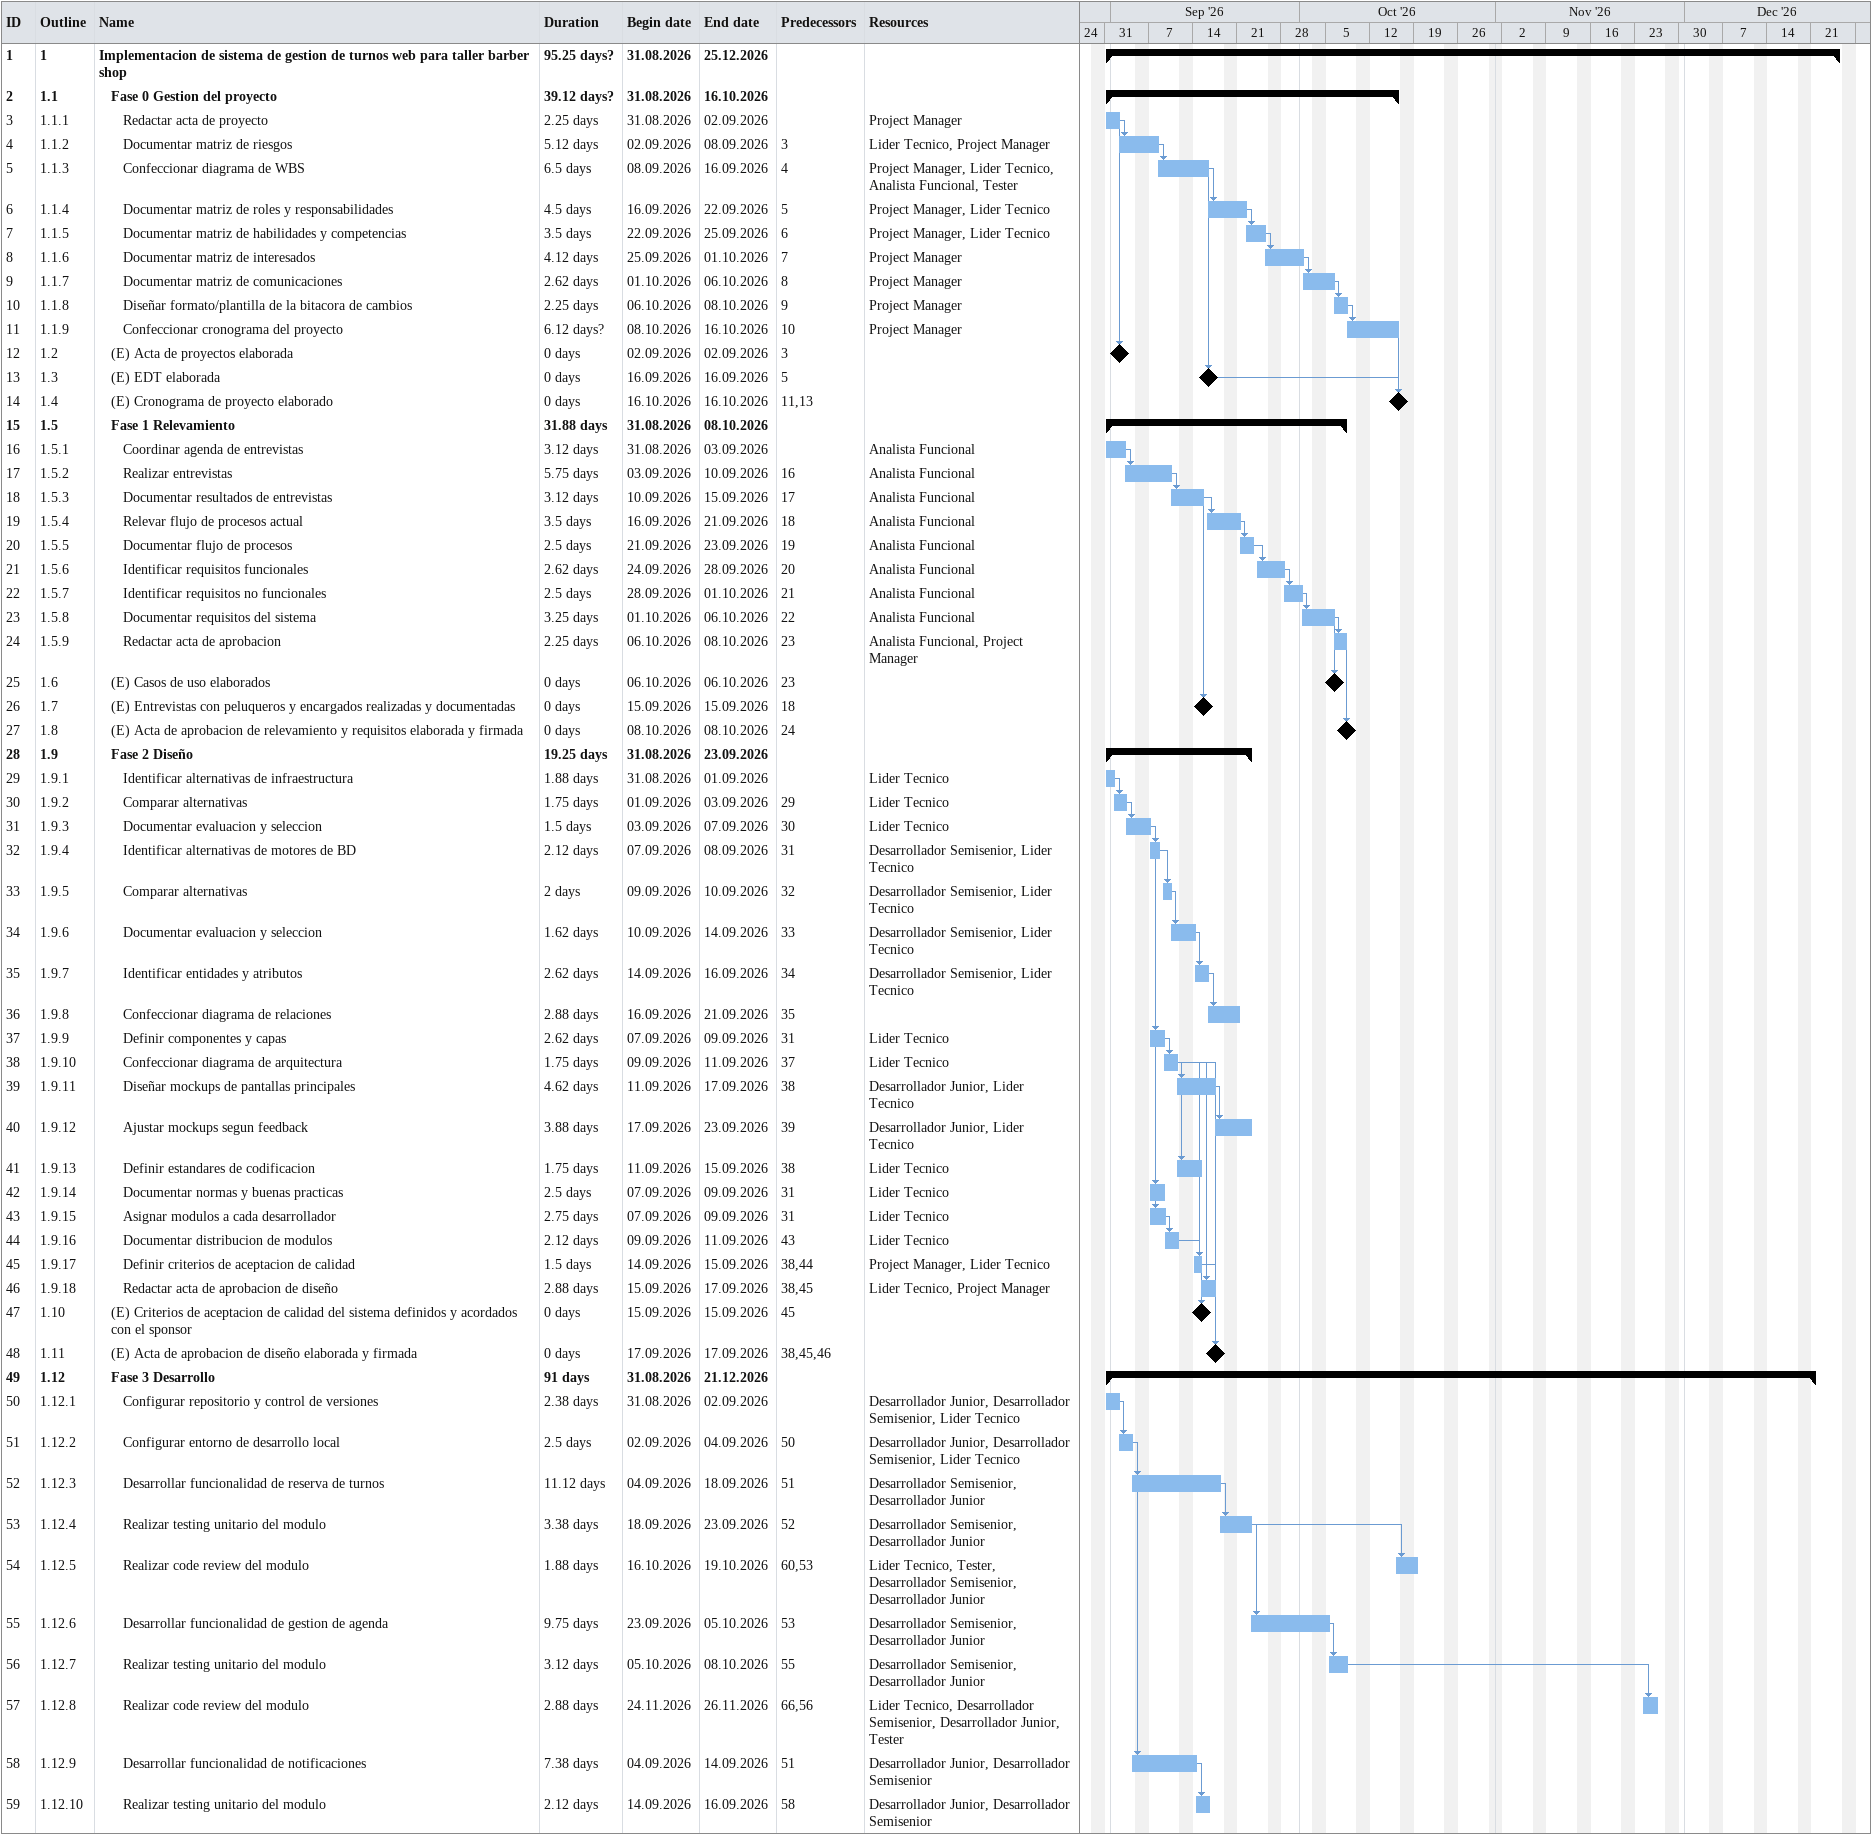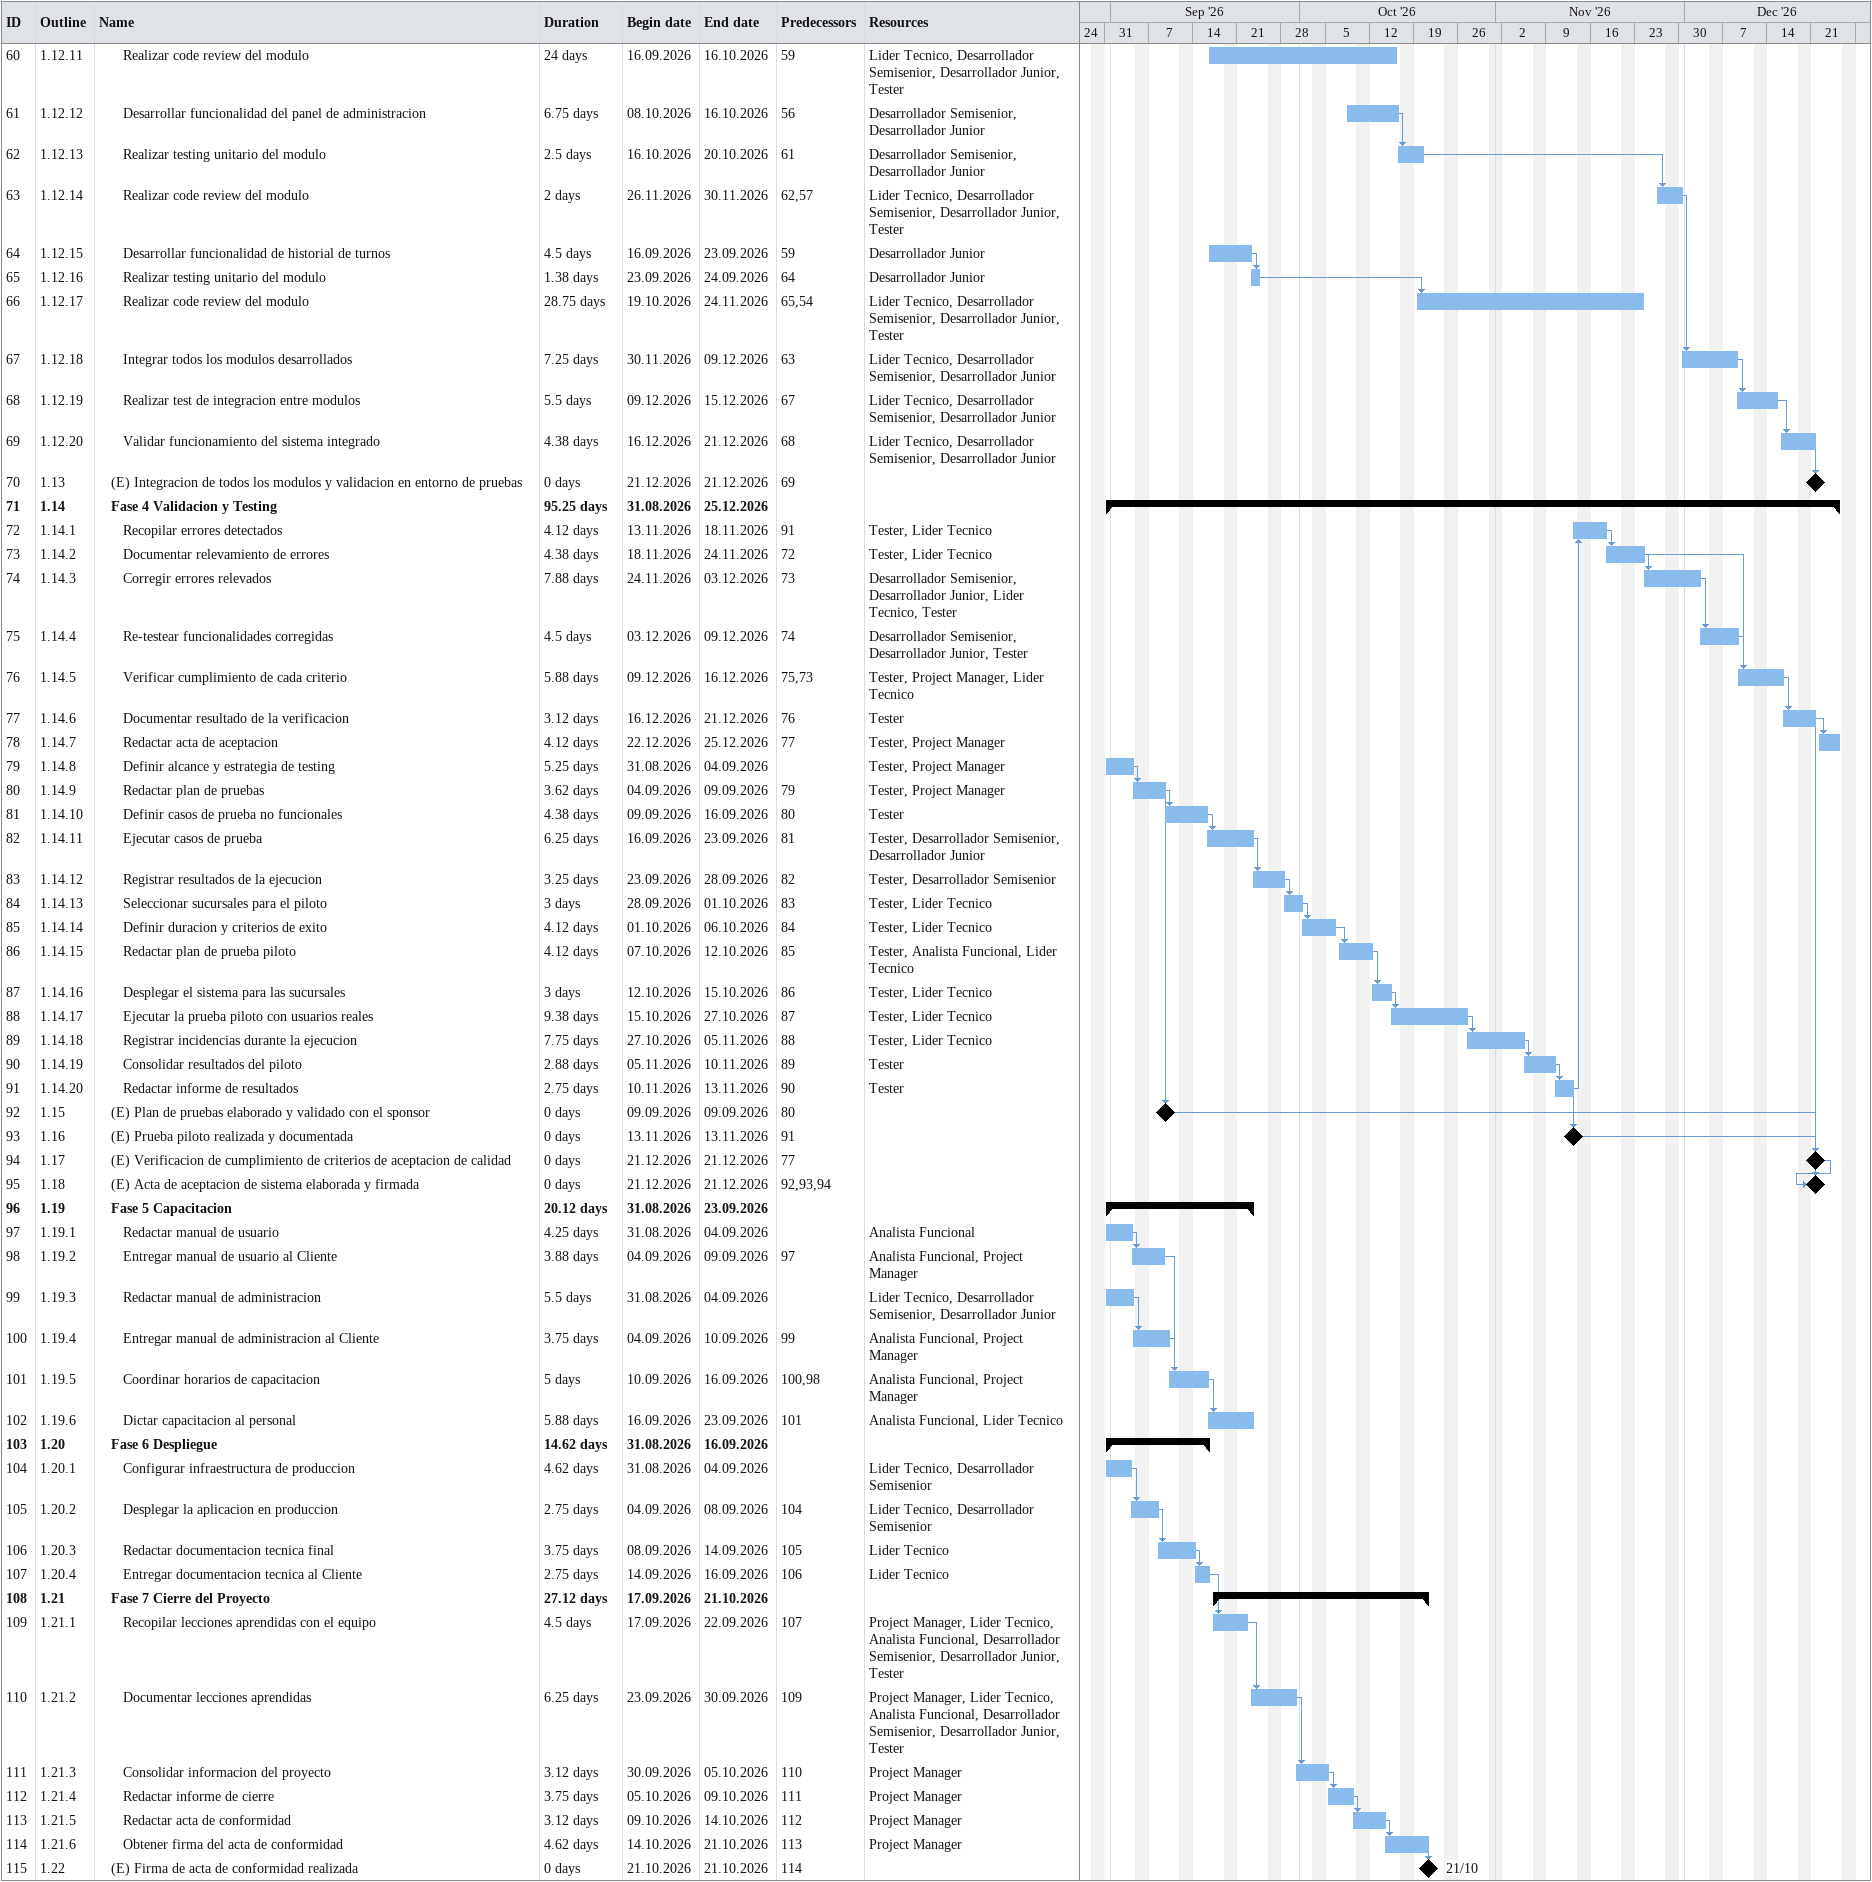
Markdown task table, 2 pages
| ID | WBS | Task | Duration | Start | Finish | Predecessors | Resources |
|---|---|---|---|---|---|---|---|
| 1 | 1 | **Implementacion de sistema de gestion de turnos web para taller barber shop** | 95.25d? | 2026-08-31 | 2026-12-25 |  |  |
| 2 | 1.1 | **Fase 0 Gestion del proyecto** | 39.12d? | 2026-08-31 | 2026-10-16 |  |  |
| 3 | 1.1.1 | Redactar acta de proyecto | 2.25d | 2026-08-31 | 2026-09-02 |  | Project Manager |
| 4 | 1.1.2 | Documentar matriz de riesgos | 5.12d | 2026-09-02 | 2026-09-08 | 3 | Lider Tecnico, Project Manager |
| 5 | 1.1.3 | Confeccionar diagrama de WBS | 6.5d | 2026-09-08 | 2026-09-16 | 4 | Project Manager, Lider Tecnico, Analista Funcional, Tester |
| 6 | 1.1.4 | Documentar matriz de roles y responsabilidades | 4.5d | 2026-09-16 | 2026-09-22 | 5 | Project Manager, Lider Tecnico |
| 7 | 1.1.5 | Documentar matriz de habilidades y competencias | 3.5d | 2026-09-22 | 2026-09-25 | 6 | Project Manager, Lider Tecnico |
| 8 | 1.1.6 | Documentar matriz de interesados | 4.12d | 2026-09-25 | 2026-10-01 | 7 | Project Manager |
| 9 | 1.1.7 | Documentar matriz de comunicaciones | 2.62d | 2026-10-01 | 2026-10-06 | 8 | Project Manager |
| 10 | 1.1.8 | Diseñar formato/plantilla de la bitacora de cambios | 2.25d | 2026-10-06 | 2026-10-08 | 9 | Project Manager |
| 11 | 1.1.9 | Confeccionar cronograma del proyecto | 6.12d? | 2026-10-08 | 2026-10-16 | 10 | Project Manager |
| 12 | 1.2 | (E) Acta de proyectos elaborada | 0d | 2026-09-02 | 2026-09-02 | 3 |  |
| 13 | 1.3 | (E) EDT elaborada | 0d | 2026-09-16 | 2026-09-16 | 5 |  |
| 14 | 1.4 | (E) Cronograma de proyecto elaborado | 0d | 2026-10-16 | 2026-10-16 | 11, 13 |  |
| 15 | 1.5 | **Fase 1 Relevamiento** | 31.88d | 2026-08-31 | 2026-10-08 |  |  |
| 16 | 1.5.1 | Coordinar agenda de entrevistas | 3.12d | 2026-08-31 | 2026-09-03 |  | Analista Funcional |
| 17 | 1.5.2 | Realizar entrevistas | 5.75d | 2026-09-03 | 2026-09-10 | 16 | Analista Funcional |
| 18 | 1.5.3 | Documentar resultados de entrevistas | 3.12d | 2026-09-10 | 2026-09-15 | 17 | Analista Funcional |
| 19 | 1.5.4 | Relevar flujo de procesos actual | 3.5d | 2026-09-16 | 2026-09-21 | 18 | Analista Funcional |
| 20 | 1.5.5 | Documentar flujo de procesos | 2.5d | 2026-09-21 | 2026-09-23 | 19 | Analista Funcional |
| 21 | 1.5.6 | Identificar requisitos funcionales | 2.62d | 2026-09-24 | 2026-09-28 | 20 | Analista Funcional |
| 22 | 1.5.7 | Identificar requisitos no funcionales | 2.5d | 2026-09-28 | 2026-10-01 | 21 | Analista Funcional |
| 23 | 1.5.8 | Documentar requisitos del sistema | 3.25d | 2026-10-01 | 2026-10-06 | 22 | Analista Funcional |
| 24 | 1.5.9 | Redactar acta de aprobacion | 2.25d | 2026-10-06 | 2026-10-08 | 23 | Analista Funcional, Project Manager |
| 25 | 1.6 | (E) Casos de uso elaborados | 0d | 2026-10-06 | 2026-10-06 | 23 |  |
| 26 | 1.7 | (E) Entrevistas con peluqueros y encargados realizadas y documentadas | 0d | 2026-09-15 | 2026-09-15 | 18 |  |
| 27 | 1.8 | (E) Acta de aprobacion de relevamiento y requisitos elaborada y firmada | 0d | 2026-10-08 | 2026-10-08 | 24 |  |
| 28 | 1.9 | **Fase 2 Diseño** | 19.25d | 2026-08-31 | 2026-09-23 |  |  |
| 29 | 1.9.1 | Identificar alternativas de infraestructura | 1.88d | 2026-08-31 | 2026-09-01 |  | Lider Tecnico |
| 30 | 1.9.2 | Comparar alternativas | 1.75d | 2026-09-01 | 2026-09-03 | 29 | Lider Tecnico |
| 31 | 1.9.3 | Documentar evaluacion y seleccion | 1.5d | 2026-09-03 | 2026-09-07 | 30 | Lider Tecnico |
| 32 | 1.9.4 | Identificar alternativas de motores de BD | 2.12d | 2026-09-07 | 2026-09-08 | 31 | Desarrollador Semisenior, Lider Tecnico |
| 33 | 1.9.5 | Comparar alternativas | 2d | 2026-09-09 | 2026-09-10 | 32 | Desarrollador Semisenior, Lider Tecnico |
| 34 | 1.9.6 | Documentar evaluacion y seleccion | 1.62d | 2026-09-10 | 2026-09-14 | 33 | Desarrollador Semisenior, Lider Tecnico |
| 35 | 1.9.7 | Identificar entidades y atributos | 2.62d | 2026-09-14 | 2026-09-16 | 34 | Desarrollador Semisenior, Lider Tecnico |
| 36 | 1.9.8 | Confeccionar diagrama de relaciones | 2.88d | 2026-09-16 | 2026-09-21 | 35 |  |
| 37 | 1.9.9 | Definir componentes y capas | 2.62d | 2026-09-07 | 2026-09-09 | 31 | Lider Tecnico |
| 38 | 1.9.10 | Confeccionar diagrama de arquitectura | 1.75d | 2026-09-09 | 2026-09-11 | 37 | Lider Tecnico |
| 39 | 1.9.11 | Diseñar mockups de pantallas principales | 4.62d | 2026-09-11 | 2026-09-17 | 38 | Desarrollador Junior, Lider Tecnico |
| 40 | 1.9.12 | Ajustar mockups segun feedback | 3.88d | 2026-09-17 | 2026-09-23 | 39 | Desarrollador Junior, Lider Tecnico |
| 41 | 1.9.13 | Definir estandares de codificacion | 1.75d | 2026-09-11 | 2026-09-15 | 38 | Lider Tecnico |
| 42 | 1.9.14 | Documentar normas y buenas practicas | 2.5d | 2026-09-07 | 2026-09-09 | 31 | Lider Tecnico |
| 43 | 1.9.15 | Asignar modulos a cada desarrollador | 2.75d | 2026-09-07 | 2026-09-09 | 31 | Lider Tecnico |
| 44 | 1.9.16 | Documentar distribucion de modulos | 2.12d | 2026-09-09 | 2026-09-11 | 43 | Lider Tecnico |
| 45 | 1.9.17 | Definir criterios de aceptacion de calidad | 1.5d | 2026-09-14 | 2026-09-15 | 38, 44 | Project Manager, Lider Tecnico |
| 46 | 1.9.18 | Redactar acta de aprobacion de diseño | 2.88d | 2026-09-15 | 2026-09-17 | 38, 45 | Lider Tecnico, Project Manager |
| 47 | 1.10 | (E) Criterios de aceptacion de calidad del sistema definidos y acordados con el sponsor | 0d | 2026-09-15 | 2026-09-15 | 45 |  |
| 48 | 1.11 | (E) Acta de aprobacion de diseño elaborada y firmada | 0d | 2026-09-17 | 2026-09-17 | 38, 45, 46 |  |
| 49 | 1.12 | **Fase 3 Desarrollo** | 91d | 2026-08-31 | 2026-12-21 |  |  |
| 50 | 1.12.1 | Configurar repositorio y control de versiones | 2.38d | 2026-08-31 | 2026-09-02 |  | Desarrollador Junior, Desarrollador Semisenior, Lider Tecnico |
| 51 | 1.12.2 | Configurar entorno de desarrollo local | 2.5d | 2026-09-02 | 2026-09-04 | 50 | Desarrollador Junior, Desarrollador Semisenior, Lider Tecnico |
| 52 | 1.12.3 | Desarrollar funcionalidad de reserva de turnos | 11.12d | 2026-09-04 | 2026-09-18 | 51 | Desarrollador Semisenior, Desarrollador Junior |
| 53 | 1.12.4 | Realizar testing unitario del modulo | 3.38d | 2026-09-18 | 2026-09-23 | 52 | Desarrollador Semisenior, Desarrollador Junior |
| 54 | 1.12.5 | Realizar code review del modulo | 1.88d | 2026-10-16 | 2026-10-19 | 60, 53 | Lider Tecnico, Tester, Desarrollador Semisenior, Desarrollador Junior |
| 55 | 1.12.6 | Desarrollar funcionalidad de gestion de agenda | 9.75d | 2026-09-23 | 2026-10-05 | 53 | Desarrollador Semisenior, Desarrollador Junior |
| 56 | 1.12.7 | Realizar testing unitario del modulo | 3.12d | 2026-10-05 | 2026-10-08 | 55 | Desarrollador Semisenior, Desarrollador Junior |
| 57 | 1.12.8 | Realizar code review del modulo | 2.88d | 2026-11-24 | 2026-11-26 | 66, 56 | Lider Tecnico, Desarrollador Semisenior, Desarrollador Junior, Tester |
| 58 | 1.12.9 | Desarrollar funcionalidad de notificaciones | 7.38d | 2026-09-04 | 2026-09-14 | 51 | Desarrollador Junior, Desarrollador Semisenior |
| 59 | 1.12.10 | Realizar testing unitario del modulo | 2.12d | 2026-09-14 | 2026-09-16 | 58 | Desarrollador Junior, Desarrollador Semisenior |
| 60 | 1.12.11 | Realizar code review del modulo | 24d | 2026-09-16 | 2026-10-16 | 59 | Lider Tecnico, Desarrollador Semisenior, Desarrollador Junior, Tester |
| 61 | 1.12.12 | Desarrollar funcionalidad del panel de administracion | 6.75d | 2026-10-08 | 2026-10-16 | 56 | Desarrollador Semisenior, Desarrollador Junior |
| 62 | 1.12.13 | Realizar testing unitario del modulo | 2.5d | 2026-10-16 | 2026-10-20 | 61 | Desarrollador Semisenior, Desarrollador Junior |
| 63 | 1.12.14 | Realizar code review del modulo | 2d | 2026-11-26 | 2026-11-30 | 62, 57 | Lider Tecnico, Desarrollador Semisenior, Desarrollador Junior, Tester |
| 64 | 1.12.15 | Desarrollar funcionalidad de historial de turnos | 4.5d | 2026-09-16 | 2026-09-23 | 59 | Desarrollador Junior |
| 65 | 1.12.16 | Realizar testing unitario del modulo | 1.38d | 2026-09-23 | 2026-09-24 | 64 | Desarrollador Junior |
| 66 | 1.12.17 | Realizar code review del modulo | 28.75d | 2026-10-19 | 2026-11-24 | 65, 54 | Lider Tecnico, Desarrollador Semisenior, Desarrollador Junior, Tester |
| 67 | 1.12.18 | Integrar todos los modulos desarrollados | 7.25d | 2026-11-30 | 2026-12-09 | 63 | Lider Tecnico, Desarrollador Semisenior, Desarrollador Junior |
| 68 | 1.12.19 | Realizar test de integracion entre modulos | 5.5d | 2026-12-09 | 2026-12-15 | 67 | Lider Tecnico, Desarrollador Semisenior, Desarrollador Junior |
| 69 | 1.12.20 | Validar funcionamiento del sistema integrado | 4.38d | 2026-12-16 | 2026-12-21 | 68 | Lider Tecnico, Desarrollador Semisenior, Desarrollador Junior |
| 70 | 1.13 | (E) Integracion de todos los modulos y validacion en entorno de pruebas | 0d | 2026-12-21 | 2026-12-21 | 69 |  |
| 71 | 1.14 | **Fase 4 Validacion y Testing** | 95.25d | 2026-08-31 | 2026-12-25 |  |  |
| 72 | 1.14.1 | Recopilar errores detectados | 4.12d | 2026-11-13 | 2026-11-18 | 91 | Tester, Lider Tecnico |
| 73 | 1.14.2 | Documentar relevamiento de errores | 4.38d | 2026-11-18 | 2026-11-24 | 72 | Tester, Lider Tecnico |
| 74 | 1.14.3 | Corregir errores relevados | 7.88d | 2026-11-24 | 2026-12-03 | 73 | Desarrollador Semisenior, Desarrollador Junior, Lider Tecnico, Tester |
| 75 | 1.14.4 | Re-testear funcionalidades corregidas | 4.5d | 2026-12-03 | 2026-12-09 | 74 | Desarrollador Semisenior, Desarrollador Junior, Tester |
| 76 | 1.14.5 | Verificar cumplimiento de cada criterio | 5.88d | 2026-12-09 | 2026-12-16 | 75, 73 | Tester, Project Manager, Lider Tecnico |
| 77 | 1.14.6 | Documentar resultado de la verificacion | 3.12d | 2026-12-16 | 2026-12-21 | 76 | Tester |
| 78 | 1.14.7 | Redactar acta de aceptacion | 4.12d | 2026-12-22 | 2026-12-25 | 77 | Tester, Project Manager |
| 79 | 1.14.8 | Definir alcance y estrategia de testing | 5.25d | 2026-08-31 | 2026-09-04 |  | Tester, Project Manager |
| 80 | 1.14.9 | Redactar plan de pruebas | 3.62d | 2026-09-04 | 2026-09-09 | 79 | Tester, Project Manager |
| 81 | 1.14.10 | Definir casos de prueba no funcionales | 4.38d | 2026-09-09 | 2026-09-16 | 80 | Tester |
| 82 | 1.14.11 | Ejecutar casos de prueba | 6.25d | 2026-09-16 | 2026-09-23 | 81 | Tester, Desarrollador Semisenior, Desarrollador Junior |
| 83 | 1.14.12 | Registrar resultados de la ejecucion | 3.25d | 2026-09-23 | 2026-09-28 | 82 | Tester, Desarrollador Semisenior |
| 84 | 1.14.13 | Seleccionar sucursales para el piloto | 3d | 2026-09-28 | 2026-10-01 | 83 | Tester, Lider Tecnico |
| 85 | 1.14.14 | Definir duracion y criterios de exito | 4.12d | 2026-10-01 | 2026-10-06 | 84 | Tester, Lider Tecnico |
| 86 | 1.14.15 | Redactar plan de prueba piloto | 4.12d | 2026-10-07 | 2026-10-12 | 85 | Tester, Analista Funcional, Lider Tecnico |
| 87 | 1.14.16 | Desplegar el sistema para las sucursales | 3d | 2026-10-12 | 2026-10-15 | 86 | Tester, Lider Tecnico |
| 88 | 1.14.17 | Ejecutar la prueba piloto con usuarios reales | 9.38d | 2026-10-15 | 2026-10-27 | 87 | Tester, Lider Tecnico |
| 89 | 1.14.18 | Registrar incidencias durante la ejecucion | 7.75d | 2026-10-27 | 2026-11-05 | 88 | Tester, Lider Tecnico |
| 90 | 1.14.19 | Consolidar resultados del piloto | 2.88d | 2026-11-05 | 2026-11-10 | 89 | Tester |
| 91 | 1.14.20 | Redactar informe de resultados | 2.75d | 2026-11-10 | 2026-11-13 | 90 | Tester |
| 92 | 1.15 | (E) Plan de pruebas elaborado y validado con el sponsor | 0d | 2026-09-09 | 2026-09-09 | 80 |  |
| 93 | 1.16 | (E) Prueba piloto realizada y documentada | 0d | 2026-11-13 | 2026-11-13 | 91 |  |
| 94 | 1.17 | (E) Verificacion de cumplimiento de criterios de aceptacion de calidad | 0d | 2026-12-21 | 2026-12-21 | 77 |  |
| 95 | 1.18 | (E) Acta de aceptacion de sistema elaborada y firmada | 0d | 2026-12-21 | 2026-12-21 | 92, 93, 94 |  |
| 96 | 1.19 | **Fase 5 Capacitacion** | 20.12d | 2026-08-31 | 2026-09-23 |  |  |
| 97 | 1.19.1 | Redactar manual de usuario | 4.25d | 2026-08-31 | 2026-09-04 |  | Analista Funcional |
| 98 | 1.19.2 | Entregar manual de usuario al Cliente | 3.88d | 2026-09-04 | 2026-09-09 | 97 | Analista Funcional, Project Manager |
| 99 | 1.19.3 | Redactar manual de administracion | 5.5d | 2026-08-31 | 2026-09-04 |  | Lider Tecnico, Desarrollador Semisenior, Desarrollador Junior |
| 100 | 1.19.4 | Entregar manual de administracion al Cliente | 3.75d | 2026-09-04 | 2026-09-10 | 99 | Analista Funcional, Project Manager |
| 101 | 1.19.5 | Coordinar horarios de capacitacion | 5d | 2026-09-10 | 2026-09-16 | 100, 98 | Analista Funcional, Project Manager |
| 102 | 1.19.6 | Dictar capacitacion al personal | 5.88d | 2026-09-16 | 2026-09-23 | 101 | Analista Funcional, Lider Tecnico |
| 103 | 1.20 | **Fase 6 Despliegue** | 14.62d | 2026-08-31 | 2026-09-16 |  |  |
| 104 | 1.20.1 | Configurar infraestructura de produccion | 4.62d | 2026-08-31 | 2026-09-04 |  | Lider Tecnico, Desarrollador Semisenior |
| 105 | 1.20.2 | Desplegar la aplicacion en produccion | 2.75d | 2026-09-04 | 2026-09-08 | 104 | Lider Tecnico, Desarrollador Semisenior |
| 106 | 1.20.3 | Redactar documentacion tecnica final | 3.75d | 2026-09-08 | 2026-09-14 | 105 | Lider Tecnico |
| 107 | 1.20.4 | Entregar documentacion tecnica al Cliente | 2.75d | 2026-09-14 | 2026-09-16 | 106 | Lider Tecnico |
| 108 | 1.21 | **Fase 7 Cierre del Proyecto** | 27.12d | 2026-09-17 | 2026-10-21 |  |  |
| 109 | 1.21.1 | Recopilar lecciones aprendidas con el equipo | 4.5d | 2026-09-17 | 2026-09-22 | 107 | Project Manager, Lider Tecnico, Analista Funcional, Desarrollador Semisenior, Desarrollador Junior, Tester |
| 110 | 1.21.2 | Documentar lecciones aprendidas | 6.25d | 2026-09-23 | 2026-09-30 | 109 | Project Manager, Lider Tecnico, Analista Funcional, Desarrollador Semisenior, Desarrollador Junior, Tester |
| 111 | 1.21.3 | Consolidar informacion del proyecto | 3.12d | 2026-09-30 | 2026-10-05 | 110 | Project Manager |
| 112 | 1.21.4 | Redactar informe de cierre | 3.75d | 2026-10-05 | 2026-10-09 | 111 | Project Manager |
| 113 | 1.21.5 | Redactar acta de conformidad | 3.12d | 2026-10-09 | 2026-10-14 | 112 | Project Manager |
| 114 | 1.21.6 | Obtener firma del acta de conformidad | 4.62d | 2026-10-14 | 2026-10-21 | 113 | Project Manager |
| 115 | 1.22 | (E) Firma de acta de conformidad realizada | 0d | 2026-10-21 | 2026-10-21 | 114 |  |
